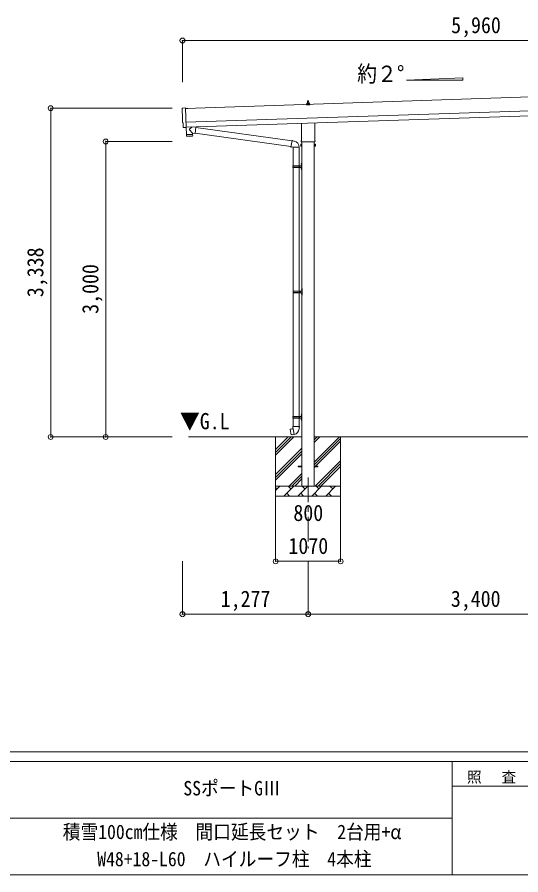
# Model space of a CAD drawing. Units: millimetres at full size, sheet at 1:50; some dimension numbers follow another scale. Extents: x -14053 to 14053, y -9700 to 9700.
# Drawn here: x 82 to 5200, y -9700 to -991 of the extents above; entities that cross this region are included whole.
import ezdxf
from ezdxf.enums import TextEntityAlignment as Align

# ---------------------------------------------------------------- set-up
doc = ezdxf.new("R2010")
doc.units = ezdxf.units.MM
doc.header["$LTSCALE"] = 50
doc.header["$PDMODE"] = 32
doc.header["$PDSIZE"] = 50
doc.linetypes.add('CHAIN1', pattern=[8, 5, -1, 1, -1])
for name, color, linetype, lineweight in [('0-0_0', 7, 'Continuous', 9), ('0-1_Defpoints', 4, 'Continuous', 9), ('0-3_SHAPE', 7, 'Continuous', 9), ('0-6_PARTS1', 6, 'Continuous', 9), ('F-0', 7, 'Continuous', 9)]:
    doc.layers.add(name, color=color, linetype=linetype, lineweight=lineweight)
doc.styles.add('ＭＳ ゴシック', font='')
doc.styles.get('ＭＳ ゴシック').set_extended_font_data('MS Gothic')

msp = doc.modelspace()

# ---------------------------------------------------------------- linework, layer by layer
at = {"layer": '0-0_0'}
for p, q in [((2976.04, -5253.37), (1823.88, -5253.37)), ((2708.54, -5253.37), (2708.54, -5853.37)), ((2708.54, -5438.42), (2893.59, -5253.37)), ((2708.54, -5410.14), (2865.31, -5253.37)), ((2708.54, -5381.85), (2837.02, -5253.37)), ((3101.04, -5508.47), (3356.14, -5253.37)), ((3101.04, -5310.48), (3158.15, -5253.37)), ((3101.04, -5282.2), (3129.87, -5253.37)), ((6376.04, -5253.37), (3101.04, -5253.37)), ((3101.04, -5536.75), (3368.54, -5269.25)), ((3101.04, -5565.04), (3368.54, -5297.54)), ((3368.54, -5253.37), (3368.54, -5853.37)), ((2708.54, -5636.41), (2976.04, -5368.91)), ((2708.54, -5664.7), (2976.04, -5397.2)), ((2708.54, -5692.98), (2976.04, -5425.48)), ((3110.7, -5753.37), (3368.54, -5495.53)), ((3138.98, -5753.37), (3368.54, -5523.81)), ((3167.27, -5753.37), (3368.54, -5552.1)), ((2846.14, -5753.37), (2976.04, -5623.47)), ((2874.42, -5753.37), (2976.04, -5651.75)), ((2902.71, -5753.37), (2976.04, -5680.04)), ((2708.54, -5753.37), (3368.54, -5753.37)), ((2708.54, -5796.26), (2751.43, -5753.37)), ((2722.88, -5781.92), (2708.54, -5767.58)), ((2792.86, -5853.37), (2892.86, -5753.37)), ((2821.41, -5824.82), (2849.96, -5853.37)), ((2864.3, -5781.92), (2835.75, -5753.37)), ((2934.28, -5853.37), (3034.28, -5753.37)), ((2962.83, -5824.82), (2991.38, -5853.37)), ((3005.72, -5781.92), (2977.17, -5753.37)), ((3075.7, -5853.37), (3175.7, -5753.37)), ((3104.25, -5824.82), (3132.81, -5853.37)), ((3147.15, -5781.92), (3118.59, -5753.37)), ((3217.12, -5853.37), (3317.12, -5753.37)), ((3245.67, -5824.82), (3274.23, -5853.37)), ((3288.57, -5781.92), (3260.01, -5753.37)), ((3365.26, -5753.37), (3368.54, -5750.09)), ((3368.54, -5853.37), (2708.54, -5853.37))]:
    msp.add_line(p, q, dxfattribs=at)
at = {"layer": '0-0_0', "linetype": 'CHAIN1'}
for p, q in [((2938.54, -5557.87), (2976.04, -5557.87)), ((3101.04, -5557.87), (3138.54, -5557.87))]:
    msp.add_line(p, q, dxfattribs=at)
at = {"layer": '0-1_Defpoints'}
for p, q in [((7685.89, -1721.76), (1792.84, -1918.19)), ((1797.51, -2058.11), (7690.55, -1861.68)), ((1799.17, -2108.09), (7692.22, -1911.65)), ((3020.29, -1879.61), (3020.29, -1871.9)), ((3056.79, -1879.61), (3020.29, -1879.61)), ((3020.67, -1871.11), (3056.41, -1871.11)), ((3021.06, -1870.92), (3027.78, -1869.29)), ((3028.16, -1869.11), (3048.92, -1869.11)), ((3028.54, -1868.32), (3028.54, -1864.11)), ((3029.54, -1864.11), (3047.54, -1864.11)), ((3032.54, -1864.11), (3033.27, -1840.59)), ((3034.27, -1839.61), (3042.82, -1839.61)), ((3043.82, -1840.59), (3044.54, -1864.11)), ((3048.54, -1868.32), (3048.54, -1864.11)), ((3056.03, -1870.92), (3049.31, -1869.29)), ((3056.79, -1879.61), (3056.79, -1871.9)), ((1817.29, -1916.38), (1792.81, -1917.19)), ((2970.24, -2243.6), (2970.24, -2069.05)), ((3106.84, -2064.5), (3106.84, -2243.6)), ((1779.68, -2112.51), (1772.75, -2112.38)), ((1799.26, -2110.85), (1799.3, -2111.85)), ((2968.54, -2252.37), (2968.54, -2246.87)), ((3106.48, -2255.87), (2970.6, -2255.87)), ((2976.04, -2255.87), (2976.04, -5753.37)), ((3101.04, -5753.37), (3101.04, -2255.87)), ((3108.54, -2246.87), (3108.54, -2252.37)), ((2964.54, -2281.87), (2965.3, -2280.56)), ((2964.54, -2281.87), (2964.54, -2298.87)), ((2964.54, -2298.87), (2965.3, -2300.19)), ((2971.54, -2285.46), (2965.3, -2285.46)), ((2971.54, -2295.28), (2965.3, -2295.28)), ((2971.54, -2300.19), (2965.3, -2300.19)), ((2974.04, -2299.57), (2971.54, -2299.57)), ((3103.04, -2299.57), (3105.54, -2299.57)), ((3105.54, -2285.46), (3111.78, -2285.46)), ((3105.54, -2295.28), (3111.78, -2295.28)), ((3105.54, -2300.19), (3111.78, -2300.19)), ((3112.54, -2281.87), (3111.78, -2280.56)), ((3112.54, -2298.87), (3111.78, -2300.19)), ((3112.54, -2281.87), (3112.54, -2298.87)), ((2938.54, -5548.87), (2976.04, -5548.87)), ((2938.54, -5557.87), (2938.54, -5548.87)), ((3101.04, -5548.87), (3138.54, -5548.87)), ((3138.54, -5557.87), (3138.54, -5548.87))]:
    msp.add_line(p, q, dxfattribs=at)
at = {"layer": '0-1_Defpoints', "color": 7, "linetype": 'CHAIN1'}
msp.add_line((3038.54, -5665.04), (3038.54, -6384.79), dxfattribs=at)
at = {"layer": '0-1_Defpoints'}
for points in [[(1761.17, -1915.81), (1792.67, -1913.11), (1799.26, -2110.85)], [(1792.84, -1918.19), (1817.33, -1917.38), (1817.29, -1916.38)], [(1769.81, -2109.48), (1768.24, -2062.48), (1767.64, -2062.5)], [(1780.41, -2112.21), (1781.05, -2111.56), (1799.3, -2111.86)], [(2971.54, -2300.19), (2971.54, -2280.56), (2965.3, -2280.56)], [(2971.54, -2299.57), (2971.54, -2281.17), (2974.04, -2281.17)], [(3105.54, -2299.57), (3105.54, -2281.17), (3103.04, -2281.17)], [(3105.54, -2300.19), (3105.54, -2280.56), (3111.78, -2280.56)]]:
    msp.add_lwpolyline(points, dxfattribs=at)
for points in [[(2974.04, -2300.87), (2974.04, -2279.87), (2976.04, -2279.87), (2976.04, -2300.87)], [(3103.04, -2300.87), (3103.04, -2279.87), (3101.04, -2279.87), (3101.04, -2300.87)]]:
    msp.add_lwpolyline(points, close=True, dxfattribs=at)
for centre, radius, start, end in [((3021.29, -1871.9), 1, 103.62699, 180), ((3027.54, -1868.32), 1, 283.62699, 0), ((3032.63, -1864.74), 4.13, 90, 171.17633), ((3029.54, -1865.11), 1, 90, 180), ((3034.27, -1840.61), 1, 90, 178.60509), ((3041.87, -1864.11), 4.83, 133.60282, 180), ((3035.21, -1864.11), 4.83, 0, 46.39718), ((3042.82, -1840.61), 1, 1.39491, 90), ((3044.46, -1864.74), 4.13, 8.82367, 90), ((3047.54, -1865.11), 1, 0, 90), ((3049.54, -1868.32), 1, 180, 256.37301), ((3055.79, -1871.9), 1, 0, 76.37301), ((2972.54, -2246.87), 4, 125.09963, 180), ((2972.54, -2252.37), 4, 180, 194.47751), ((2972.54, -2252.37), 4, 194.47751, 241.04498), ((3104.54, -2252.37), 4, 298.95502, 345.52249), ((3104.54, -2246.87), 4, 0, 54.90037), ((3104.54, -2252.37), 4, 345.52249, 0), ((2980.78, -2290.37), 16.24, 162.41205, 197.58795), ((2968.89, -2283.01), 4.34, 145.61575, 214.38425), ((2968.89, -2297.73), 4.34, 145.61575, 214.38425), ((3096.3, -2290.37), 16.24, 342.41205, 17.58795), ((3108.2, -2283.01), 4.34, 325.61575, 34.38425), ((3108.2, -2297.73), 4.34, 325.61575, 34.38425)]:
    msp.add_arc(centre, radius, start, end, dxfattribs=at)
for centre, major_axis, ratio, start_param, end_param in [((1761.43, -1918.8), (-3, -0.1), 0.99863, 4.7647489, 6.2979817), ((-2999.44, -2147.96), (4760.73, 158.69), 0.99863, 6.2686928, 6.2979817), ((1767.5, -2058.1), (-4.4, -0.15), 0.99863, 6.2686928, 7.8539816), ((1772.81, -2109.37), (-2.11, -2.14), 0.9974, 5.5252311, 7.0411395), ((1779.7, -2111.51), (-0.704, -0.714), 0.9974, 0.7579542, 1.5707963)]:
    msp.add_ellipse(centre, major_axis=major_axis, ratio=ratio, start_param=start_param, end_param=end_param, dxfattribs=at)
at = {"layer": '0-3_SHAPE'}
for p, q in [((1864.83, -2168.92), (1833.34, -2136.4)), ((1860.59, -2106.04), (1833.37, -2129.07)), ((1864.83, -2168.92), (1889.31, -2172.4)), ((1864.83, -2168.92), (1865.23, -2180.93)), ((1898.28, -2109.33), (1872.37, -2105.65)), ((1889.08, -2170.49), (2864.25, -2305.72)), ((1898.28, -2109.33), (1889.31, -2172.4)), ((1898.51, -2111.24), (2874.67, -2246.62)), ((1801.3, -2184.06), (1801.97, -2197.1)), ((1862.58, -2198.02), (1805.06, -2199.94)), ((1805.77, -2182.91), (1805.82, -2183.91)), ((1860.74, -2181.08), (1860.75, -2182.08)), ((2874.99, -2244.8), (2869.46, -2276.17)), ((2874.99, -2244.8), (2876.14, -2242.82)), ((2876.14, -2242.82), (2879.7, -2243.45)), ((2879.7, -2243.45), (2880.11, -2245.8)), ((2894.63, -2248.62), (2896.31, -2250.25)), ((2896.31, -2250.25), (2898.43, -2250.7)), ((2863.93, -2307.53), (2869.46, -2276.17)), ((2863.93, -2307.53), (2864.33, -2309.79)), ((2863.93, -2307.53), (2869.08, -2308.35)), ((2864.33, -2309.79), (2867.89, -2310.42)), ((2867.89, -2310.42), (2869.08, -2308.35)), ((2869.08, -2308.35), (2883.69, -2310.66)), ((2883.69, -2310.66), (2885.89, -2309.68)), ((2946.19, -2310.08), (2885.01, -2310.08)), ((2886.04, -2310.08), (2886.04, -2499.37)), ((2946.04, -2310.08), (2946.04, -2499.37)), ((2883.04, -2501.37), (2933.37, -2501.37)), ((2883.04, -2515.37), (2933.37, -2515.37)), ((2884.04, -2499.37), (2970.04, -2499.37)), ((2884.04, -2499.37), (2884.04, -2501.37)), ((2884.04, -2517.37), (2884.04, -2515.37)), ((2884.04, -2517.37), (2970.04, -2517.37)), ((2886.04, -2517.37), (2886.04, -3771.87)), ((2943.04, -2499.37), (2943.04, -2503.87)), ((2943.04, -2503.87), (2945.04, -2503.87)), ((2943.04, -2517.37), (2943.04, -2512.87)), ((2943.04, -2512.87), (2945.04, -2512.87)), ((2945.04, -2503.87), (2945.04, -2508.37)), ((2945.04, -2512.87), (2945.04, -2508.37)), ((2946.04, -2517.37), (2946.04, -3771.87)), ((2951.04, -2499.37), (2951.04, -2508.37)), ((2951.04, -2503.87), (2954.04, -2503.87)), ((2951.04, -2517.37), (2951.04, -2508.37)), ((2951.04, -2512.87), (2954.04, -2512.87)), ((2954.04, -2503.87), (2954.04, -2508.37)), ((2954.04, -2512.87), (2954.04, -2508.37)), ((2969.74, -2482.22), (2971.78, -2483.22)), ((2971.01, -2480.22), (2971.64, -2480.22)), ((2971.01, -2480.22), (2971.01, -2488.52)), ((2971.01, -2488.52), (2971.64, -2488.52)), ((2971.64, -2480.22), (2971.64, -2488.52)), ((2971.64, -2480.22), (2972.04, -2480.62)), ((2971.64, -2488.52), (2972.04, -2488.12)), ((2971.78, -2483.22), (2972.4, -2484.37)), ((2972.04, -2476.37), (2975.04, -2474.87)), ((2972.04, -2476.37), (2972.04, -2508.37)), ((2972.04, -2480.62), (2972.04, -2488.12)), ((2972.04, -2540.37), (2972.04, -2508.37)), ((2975.04, -2474.87), (2975.04, -2508.37)), ((2975.04, -2474.87), (2976.04, -2474.87)), ((2975.04, -2541.87), (2975.04, -2508.37)), ((2976.04, -2474.87), (2976.04, -2508.37)), ((2976.04, -2541.87), (2976.04, -2508.37)), ((2969.74, -2530.22), (2971.78, -2531.22)), ((2971.01, -2528.22), (2971.64, -2528.22)), ((2971.01, -2528.22), (2971.01, -2536.52)), ((2971.01, -2536.52), (2971.64, -2536.52)), ((2971.64, -2528.22), (2971.64, -2536.52)), ((2971.64, -2528.22), (2972.04, -2528.62)), ((2971.64, -2536.52), (2972.04, -2536.12)), ((2971.78, -2531.22), (2972.4, -2532.37)), ((2972.04, -2528.62), (2972.04, -2536.12)), ((2972.04, -2540.37), (2975.04, -2541.87)), ((2975.04, -2541.87), (2976.04, -2541.87)), ((2885.54, -3773.87), (2935.87, -3773.87)), ((2885.54, -3787.87), (2935.87, -3787.87)), ((2886.04, -3789.86), (2886.04, -5044.37)), ((2886.54, -3771.87), (2972.54, -3771.87)), ((2886.54, -3771.87), (2886.54, -3773.87)), ((2886.54, -3789.87), (2886.54, -3787.87)), ((2886.54, -3789.87), (2972.54, -3789.87)), ((2945.54, -3771.87), (2945.54, -3776.37)), ((2945.54, -3776.37), (2947.54, -3776.37)), ((2945.54, -3789.87), (2945.54, -3785.37)), ((2945.54, -3785.37), (2947.54, -3785.37)), ((2946.04, -3789.86), (2946.04, -5044.37)), ((2947.54, -3776.37), (2947.54, -3780.87)), ((2947.54, -3785.37), (2947.54, -3780.87)), ((2953.54, -3771.87), (2953.54, -3780.87)), ((2953.54, -3776.37), (2956.54, -3776.37)), ((2953.54, -3789.87), (2953.54, -3780.87)), ((2953.54, -3785.37), (2956.54, -3785.37)), ((2956.54, -3776.37), (2956.54, -3780.87)), ((2956.54, -3785.37), (2956.54, -3780.87)), ((2972.24, -3754.72), (2974.28, -3755.72)), ((2972.24, -3802.72), (2974.28, -3803.72)), ((2973.51, -3752.72), (2974.14, -3752.72)), ((2973.51, -3752.72), (2973.51, -3761.02)), ((2973.51, -3761.02), (2974.14, -3761.02)), ((2973.51, -3800.72), (2974.14, -3800.72)), ((2973.51, -3800.72), (2973.51, -3809.02)), ((2973.51, -3809.02), (2974.14, -3809.02)), ((2974.14, -3752.72), (2974.14, -3761.02)), ((2974.14, -3752.72), (2974.54, -3753.12)), ((2974.14, -3761.02), (2974.54, -3760.62)), ((2974.14, -3800.72), (2974.14, -3809.02)), ((2974.14, -3800.72), (2974.54, -3801.12)), ((2974.14, -3809.02), (2974.54, -3808.62)), ((2974.28, -3755.72), (2974.9, -3756.87)), ((2974.28, -3803.72), (2974.9, -3804.87)), ((2974.54, -3748.87), (2977.54, -3747.37)), ((2974.54, -3748.87), (2974.54, -3780.87)), ((2974.54, -3753.12), (2974.54, -3760.62)), ((2974.54, -3812.87), (2974.54, -3780.87)), ((2974.54, -3801.12), (2974.54, -3808.62)), ((2974.54, -3812.87), (2977.54, -3814.37)), ((2977.54, -3747.37), (2977.54, -3780.87)), ((2977.54, -3747.37), (2978.54, -3747.37)), ((2977.54, -3814.37), (2977.54, -3780.87)), ((2977.54, -3814.37), (2978.54, -3814.37)), ((2978.54, -3747.37), (2978.54, -3780.87)), ((2978.54, -3814.37), (2978.54, -3780.87)), ((2883.04, -5046.37), (2933.37, -5046.37)), ((2884.04, -5044.37), (2970.04, -5044.37)), ((2884.04, -5044.37), (2884.04, -5046.37)), ((2943.04, -5044.37), (2943.04, -5048.87)), ((2943.04, -5048.87), (2945.04, -5048.87)), ((2945.04, -5048.87), (2945.04, -5053.37)), ((2951.04, -5044.37), (2951.04, -5053.37)), ((2951.04, -5048.87), (2954.04, -5048.87)), ((2954.04, -5048.87), (2954.04, -5053.37)), ((2969.74, -5027.22), (2971.78, -5028.22)), ((2971.01, -5025.22), (2971.64, -5025.22)), ((2971.01, -5025.22), (2971.01, -5033.52)), ((2971.01, -5033.52), (2971.64, -5033.52)), ((2971.64, -5025.22), (2971.64, -5033.52)), ((2971.64, -5025.22), (2972.04, -5025.62)), ((2971.64, -5033.52), (2972.04, -5033.12)), ((2971.78, -5028.22), (2972.4, -5029.37)), ((2972.04, -5021.37), (2975.04, -5019.87)), ((2972.04, -5021.37), (2972.04, -5053.37)), ((2972.04, -5025.62), (2972.04, -5033.12)), ((2975.04, -5019.87), (2975.04, -5053.37)), ((2975.04, -5019.87), (2976.04, -5019.87)), ((2976.04, -5019.87), (2976.04, -5053.37)), ((2883.04, -5060.37), (2933.37, -5060.37)), ((2884.04, -5062.37), (2884.04, -5060.37)), ((2884.04, -5062.37), (2970.04, -5062.37)), ((2886.04, -5062.37), (2886.04, -5147.3)), ((2943.04, -5062.37), (2943.04, -5057.87)), ((2943.04, -5057.87), (2945.04, -5057.87)), ((2945.04, -5057.87), (2945.04, -5053.37)), ((2946.04, -5062.37), (2946.04, -5147.3)), ((2951.04, -5062.37), (2951.04, -5053.37)), ((2951.04, -5057.87), (2954.04, -5057.87)), ((2954.04, -5057.87), (2954.04, -5053.37)), ((2969.74, -5075.22), (2971.78, -5076.22)), ((2971.01, -5073.22), (2971.64, -5073.22)), ((2971.01, -5073.22), (2971.01, -5081.52)), ((2971.01, -5081.52), (2971.64, -5081.52)), ((2971.64, -5073.22), (2971.64, -5081.52)), ((2971.64, -5073.22), (2972.04, -5073.62)), ((2971.64, -5081.52), (2972.04, -5081.12)), ((2971.78, -5076.22), (2972.4, -5077.37)), ((2972.04, -5085.37), (2972.04, -5053.37)), ((2972.04, -5073.62), (2972.04, -5081.12)), ((2972.04, -5085.37), (2975.04, -5086.87)), ((2975.04, -5086.87), (2975.04, -5053.37)), ((2975.04, -5086.87), (2976.04, -5086.87)), ((2976.04, -5086.87), (2976.04, -5053.37)), ((2857.58, -5175.75), (2856.77, -5176.92)), ((2856.77, -5176.92), (2866.39, -5231.48)), ((2885.45, -5170.5), (2857.58, -5175.75)), ((2870.32, -5173.15), (2870.11, -5173.39)), ((2884.19, -5147.3), (2882.04, -5148.08)), ((2882.04, -5148.08), (2882.04, -5151.7)), ((2882.04, -5151.7), (2884.28, -5152.51)), ((2884.19, -5147.3), (2916.04, -5147.3)), ((2884.19, -5147.3), (2884.28, -5152.51)), ((2884.28, -5152.51), (2884.54, -5167.3)), ((2884.54, -5167.3), (2885.89, -5169.3)), ((2895.81, -5227.79), (2885.67, -5170.32)), ((2885.69, -5169.5), (2885.69, -5170.21)), ((2885.89, -5169.3), (2885.86, -5169.3)), ((2947.89, -5147.3), (2916.04, -5147.3)), ((2946.23, -5169.24), (2946.15, -5171.4)), ((2947.54, -5167.3), (2946.23, -5169.24)), ((2950.04, -5151.7), (2947.8, -5152.51)), ((2947.89, -5147.3), (2950.04, -5148.08)), ((2950.04, -5148.08), (2950.04, -5151.7)), ((2880.42, -5230.39), (2880.14, -5230.23)), ((2896.11, -5228.56), (2895.87, -5227.9))]:
    msp.add_line(p, q, dxfattribs=at)
for points in [[(1798.9, -2111.85), (1801.27, -2183.06), (1865.23, -2180.93)], [(1865.48, -2194.98), (1865.27, -2181.93), (1801.3, -2184.06)], [(2874.99, -2244.8), (2880.11, -2245.8), (2894.63, -2248.62)], [(2969.74, -2486.52), (2971.78, -2485.52), (2972.4, -2484.37)], [(2969.74, -2534.52), (2971.78, -2533.52), (2972.4, -2532.37)], [(2972.24, -3759.02), (2974.28, -3758.02), (2974.9, -3756.87)], [(2972.24, -3807.02), (2974.28, -3806.02), (2974.9, -3804.87)], [(2969.74, -5031.52), (2971.78, -5030.52), (2972.4, -5029.37)], [(2969.74, -5079.52), (2971.78, -5078.52), (2972.4, -5077.37)], [(2872.57, -5172.93), (2872.29, -5172.78), (2870.32, -5173.15)], [(2947.89, -5147.3), (2947.8, -5152.51), (2947.54, -5167.3)], [(2895.54, -5227.7), (2867.55, -5232.3), (2866.39, -5231.48)], [(2882.6, -5229.83), (2882.39, -5230.07), (2880.42, -5230.39)]]:
    msp.add_lwpolyline(points, dxfattribs=at)
for centre, radius, start, end in [((1836.76, -2132.75), 5, 132.56466, 226.88314), ((1804.96, -2196.94), 3, 182.90915, 271.95747), ((1862.48, -2195.03), 3, 271.90915, 0.90915), ((2885.89, -2309.68), 60.3, 359.62495, 78), ((2931.79, -2508.37), 49.25, 171.82876, 180.00002), ((2931.79, -2508.37), 49.25, 180.00002, 188.17127), ((2933.37, -2499.37), 2, 270, 359.99998), ((2933.37, -2517.37), 2, 0.00005, 90.00004), ((2975.34, -2484.37), 6, 136.21765, 223.78235), ((2970.04, -2497.37), 2, 270, 359.99998), ((2970.04, -2519.37), 2, 0.00005, 90.00004), ((2975.34, -2532.37), 6, 136.21765, 223.78235), ((2934.29, -3780.87), 49.25, 171.82876, 180.00002), ((2934.29, -3780.87), 49.25, 180.00002, 188.17127), ((2935.87, -3771.87), 2, 270, 359.99998), ((2935.87, -3789.87), 2, 0.00005, 90.00004), ((2977.84, -3756.87), 6, 136.21765, 223.78235), ((2977.84, -3804.87), 6, 136.21765, 223.78235), ((2972.54, -3769.87), 2, 270, 359.99998), ((2972.54, -3791.87), 2, 0.00005, 90.00004), ((2931.79, -5053.37), 49.25, 171.82876, 180.00002), ((2933.37, -5044.37), 2, 270, 359.99998), ((2975.34, -5029.37), 6, 136.21765, 223.78235), ((2970.04, -5042.37), 2, 270, 359.99998), ((2931.79, -5053.37), 49.25, 180.00002, 188.17127), ((2933.37, -5062.37), 2, 0.00005, 90.00004), ((2975.34, -5077.37), 6, 136.21765, 223.78235), ((2970.04, -5064.37), 2, 0.00005, 90.00004), ((2885.39, -5170.21), 0.3, 280.66842, 0), ((2885.89, -5169.5), 0.2, 100, 180), ((2885.89, -5169.3), 60.3, 279.96938, 358), ((2895.59, -5228), 0.3, 20, 99.33158), ((2896.3, -5228.49), 0.2, 200, 279.96938)]:
    msp.add_arc(centre, radius, start, end, dxfattribs=at)
at = {"layer": '0-6_PARTS1'}
for p, q in [((1761.54, -1228.29), (1761.54, -1650.94)), ((1761.54, -1228.29), (7721.54, -1228.29)), ((422.86, -1915.39), (1655.44, -1915.39)), ((422.86, -5253.37), (422.86, -1915.39)), ((981.97, -2253.37), (1655.44, -2253.37)), ((981.97, -5253.37), (981.97, -2253.37)), ((422.86, -5253.37), (1655.44, -5253.37)), ((981.97, -5253.37), (1655.44, -5253.37)), ((2708.54, -6516.18), (2708.54, -5853.37)), ((3368.54, -6516.18), (3368.54, -5853.37)), ((1761.54, -7053.42), (1761.54, -6516.18)), ((2708.54, -6516.18), (3368.54, -6516.18)), ((3038.54, -7053.42), (3038.54, -6516.18)), ((3038.54, -7053.42), (1761.54, -7053.42)), ((6438.54, -7053.42), (3038.54, -7053.42))]:
    msp.add_line(p, q, dxfattribs=at)
at = {"layer": '0-6_PARTS1', "color": 4}
for p, q in [((4039.07, -1629.63), (4610.27, -1608.52)), ((4610.27, -1629.63), (4039.07, -1629.63)), ((4610.27, -1608.52), (4610.27, -1629.63))]:
    msp.add_line(p, q, dxfattribs=at)
at = {"layer": '0-6_PARTS1'}
for p in [(1761.54, -1228.29), (422.86, -1915.39), (981.97, -2253.37), (422.86, -5253.37), (981.97, -5253.37), (2708.54, -6516.18), (3368.54, -6516.18), (1761.54, -7053.42), (3038.54, -7053.42)]:
    msp.add_point(p, dxfattribs=at)
at = {"layer": 'F-0', "color": 5, "lineweight": 5}
for p, q in [((-14053.43, -8450), (13346.57, -8450)), ((-14053.43, -8550), (8901.98, -8550)), ((4501.97, -8550), (4501.97, -9700)), ((4501.97, -8800), (7501.97, -8800)), ((-5748.03, -9125), (4501.97, -9125)), ((-14053.43, -9700), (13346.57, -9700))]:
    msp.add_line(p, q, dxfattribs=at)

# ---------------------------------------------------------------- texts
at = {"layer": '0-0_0', "style": 'ＭＳ ゴシック', "width": 0.9}
msp.add_text('▼G.L', height=165, dxfattribs=at).set_placement((1734.88, -5224.92), align=Align.BOTTOM_LEFT)
at = {"layer": '0-6_PARTS1', "color": 7, "style": 'ＭＳ ゴシック', "width": 0.9}
for s, p in [('5,960', (4491.54, -1203.29)), ('約２°', (3536.43, -1697.87)), ('800', (2888.54, -6156.48)), ('1070', (2838.54, -6491.18)), ('1,277', (2150.04, -7028.42)), ('3,400', (4488.54, -7028.42))]:
    msp.add_text(s, height=165, dxfattribs=at).set_placement(p, align=Align.BOTTOM_LEFT)
for s, p in [('3,338', (397.86, -3834.38)), ('3,000', (956.97, -4003.37))]:
    msp.add_text(s, height=165, rotation=90, dxfattribs=at).set_placement(p, align=Align.BOTTOM_LEFT)
at = {"layer": 'F-0', "style": 'ＭＳ ゴシック', "width": 0.9}
for s, p in [('SSポートGⅢ', (1770.72, -8937.5)), ('積雪100cm仕様\u3000間口延長セット\u30002台用+α', (545.72, -9380.76)), ('W48+18-L60\u3000ハイルーフ柱\u30004本柱', (895.72, -9656.45))]:
    msp.add_text(s, height=146.6, dxfattribs=at).set_placement(p, align=Align.BOTTOM_LEFT)
at = {"layer": 'F-0', "insert": (4651.98, -8775), "char_height": 110, "attachment_point": 7, "style": 'ＭＳ ゴシック'}
msp.add_mtext('\\T1.17;照\u3000査', dxfattribs=at)

doc.saveas('drawing.dxf')
